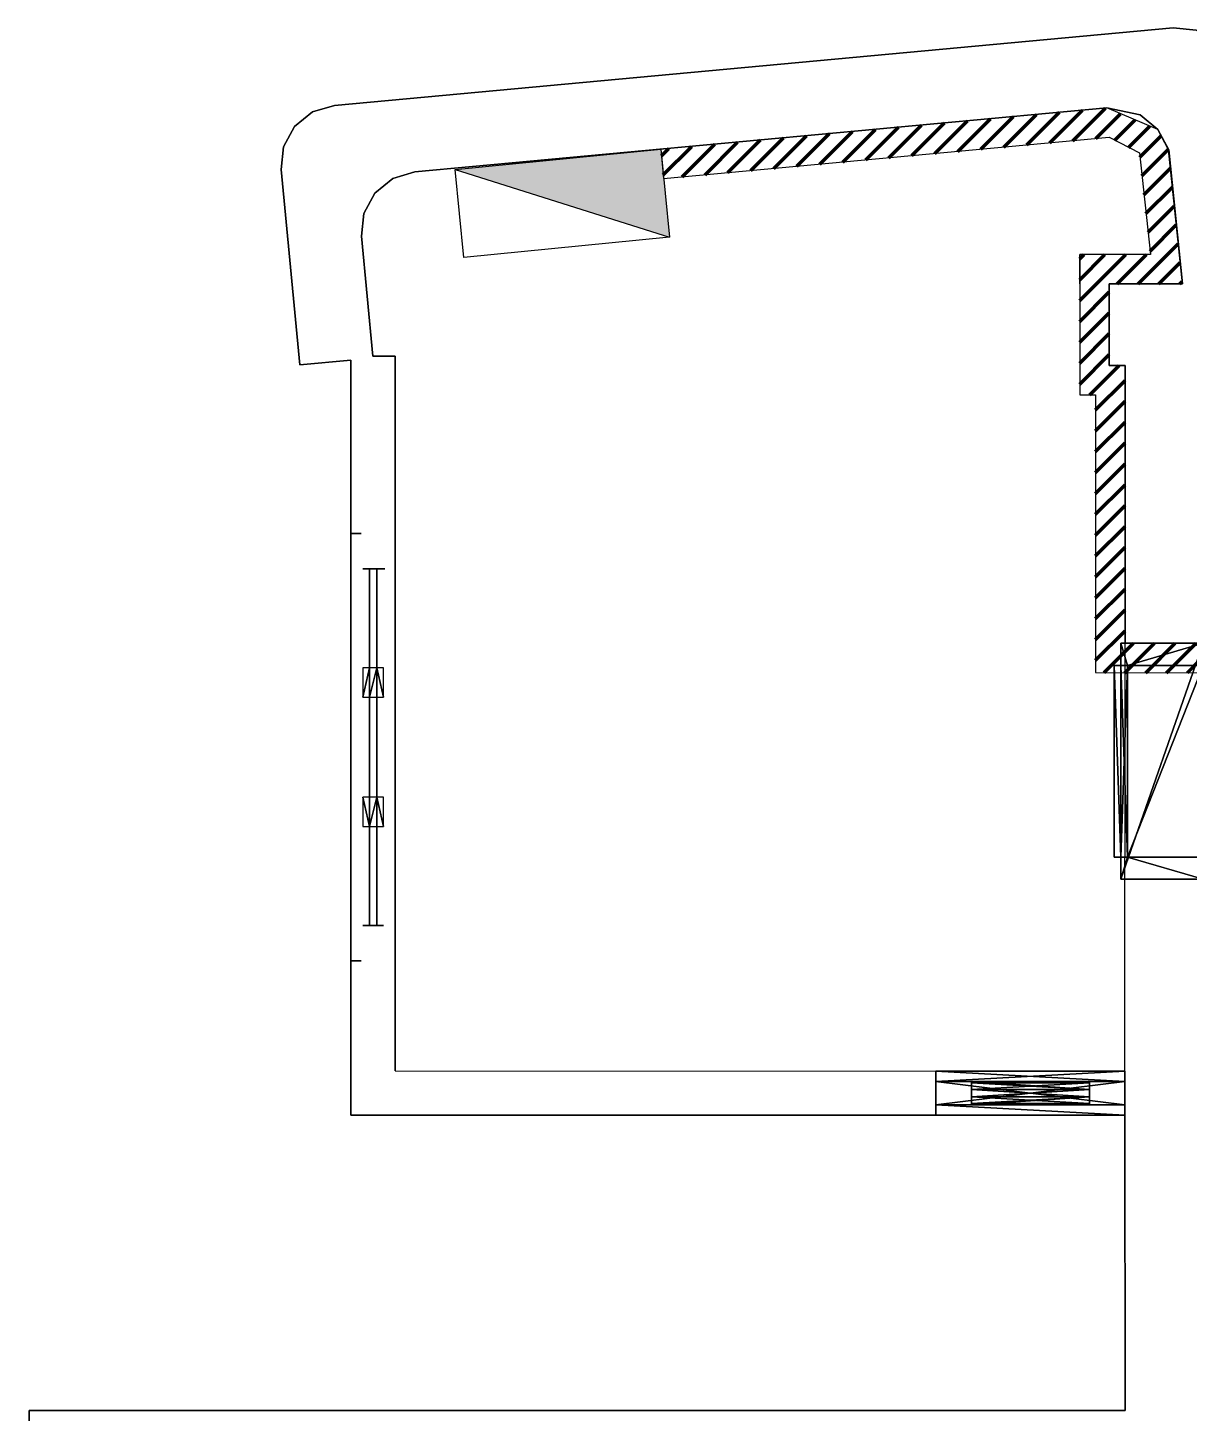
# Model space of a CAD drawing. Header units: metres. Extents: x -0.1 to 64.1, y -0.2 to 39.7.
# Drawn here: x 52.904 to 56.843, y 8.719 to 13.414 of the extents above; entities that cross this region are included whole.
import ezdxf

# ---------------------------------------------------------------- set-up
doc = ezdxf.new("R2010")
doc.units = ezdxf.units.M
doc.header["$LTSCALE"] = 0.2
doc.linetypes.add('ACAD_ISO02W100', pattern=[15, 12, -3])
doc.layers.add('Canaletas', color=4, linetype='Continuous')
doc.layers.add('Tomacorrientes', color=7, linetype='Continuous')
doc.layers.add('DLX_CONT', color=7, linetype='Continuous', true_color=0x969696)
doc.layers.add('L-Techo', color=7, linetype='Continuous', lineweight=30)
doc.layers.get('0').off()

# ---------------------------------------------------------------- blocks, each defined once
blk = doc.blocks.new('933_0_0')
mesh = blk.add_polyface()
corners = [(-0.6042, -0.0125, 0.2), (-0.6042, 0.0125, 0.3), (-0.6042, -0.0125, 0.3), (-0.6042, 0.035, 0.3), (-0.6042, 0.0125, 0.2), (-0.6042, 0.035, 0.2), (-0.6042, 0.0125, 0.3), (-0.6042, 0.0125, 0.2), (-0.6042, 0.035, 0.3), (-0.6042, -0.035, 0.2), (-0.6042, -0.0125, 0.3), (-0.6042, -0.035, 0.3), (-0.6042, -0.0125, 0.2), (-0.6042, -0.0125, 0.3), (-0.6042, -0.035, 0.2), (-0.6042, 0.0125, 0.3), (-0.6042, -0.0125, 0.2), (-0.6042, 0.0125, 0.2), (-0.2692, 0.0125, -0.63), (-0.1692, -0.0125, -0.63), (-0.1692, 0.0125, -0.63), (-0.2692, 0.0125, -0.63), (-0.1692, 0.035, -0.63), (-0.2692, 0.035, -0.63), (-0.2692, 0.0125, -0.63), (-0.1692, 0.0125, -0.63), (-0.1692, 0.035, -0.63), (-0.2692, -0.0125, -0.63), (-0.1692, -0.0125, -0.63), (-0.2692, 0.0125, -0.63), (-0.2692, -0.035, -0.63), (-0.1692, -0.0125, -0.63), (-0.2692, -0.0125, -0.63), (-0.1692, -0.0125, -0.63), (-0.2692, -0.035, -0.63), (-0.1692, -0.035, -0.63)]
mesh.append_faces([[corners[k] for k in face] for face in [(0, 1, 2), (3, 4, 5), (6, 7, 8), (9, 10, 11), (12, 13, 14), (15, 16, 17), (18, 19, 20), (21, 22, 23), (24, 25, 26), (27, 28, 29), (30, 31, 32), (33, 34, 35)]])
blk = doc.blocks.new('933_0_1')
mesh = blk.add_polyface()
corners = [(0.6042, 0.0125, 0.2), (0.6042, -0.0125, 0.3), (0.6042, 0.0125, 0.3), (0.6042, -0.035, 0.3), (0.6042, -0.0125, 0.2), (0.6042, -0.035, 0.2), (0.6042, -0.0125, 0.3), (0.6042, -0.0125, 0.2), (0.6042, -0.035, 0.3), (0.6042, 0.035, 0.2), (0.6042, 0.0125, 0.3), (0.6042, 0.035, 0.3), (0.6042, 0.0125, 0.2), (0.6042, 0.0125, 0.3), (0.6042, 0.035, 0.2), (0.6042, -0.0125, 0.3), (0.6042, 0.0125, 0.2), (0.6042, -0.0125, 0.2)]
mesh.append_faces([[corners[k] for k in face] for face in [(0, 1, 2), (3, 4, 5), (6, 7, 8), (9, 10, 11), (12, 13, 14), (15, 16, 17)]])
blk = doc.blocks.new('933_0_2')
mesh = blk.add_polyface()
corners = [(0.2692, -0.0125, -0.63), (0.1692, 0.0125, -0.63), (0.1692, -0.0125, -0.63), (0.1692, 0.035, -0.63), (0.2692, 0.0125, -0.63), (0.2692, 0.035, -0.63), (0.1692, 0.0125, -0.63), (0.2692, 0.0125, -0.63), (0.1692, 0.035, -0.63), (0.2692, -0.0125, -0.63), (0.1692, -0.035, -0.63), (0.2692, -0.035, -0.63), (0.2692, -0.0125, -0.63), (0.1692, -0.0125, -0.63), (0.1692, -0.035, -0.63), (0.1692, 0.0125, -0.63), (0.2692, -0.0125, -0.63), (0.2692, 0.0125, -0.63)]
mesh.append_faces([[corners[k] for k in face] for face in [(0, 1, 2), (3, 4, 5), (6, 7, 8), (9, 10, 11), (12, 13, 14), (15, 16, 17)]])
blk = doc.blocks.new('933_0_4')
mesh = blk.add_polyface()
corners = [(-0.6042, -0.0125, -0.63), (-0.2692, -0.0125, 0.2), (-0.6042, -0.0125, 0.2), (-0.2692, -0.0125, 0.2), (-0.6042, -0.0125, -0.63), (-0.2692, -0.0125, -0.63), (-0.2692, 0.0125, -0.63), (-0.6042, 0.0125, 0.2), (-0.2692, 0.0125, 0.2), (-0.6042, 0.0125, 0.2), (-0.2692, 0.0125, -0.63), (-0.6042, 0.0125, -0.63), (0.6042, -0.0125, 0.63), (-0.6042, -0.0125, 0.3), (0.6042, -0.0125, 0.3), (-0.6042, -0.0125, 0.3), (0.6042, -0.0125, 0.63), (-0.6042, -0.0125, 0.63), (-0.6042, 0.0125, 0.3), (0.6042, 0.0125, 0.63), (0.6042, 0.0125, 0.3), (0.6042, 0.0125, 0.63), (-0.6042, 0.0125, 0.3), (-0.6042, 0.0125, 0.63), (0.1692, -0.0125, 0.2), (-0.1692, -0.0125, -0.63), (0.1692, -0.0125, -0.63), (-0.1692, -0.0125, -0.63), (0.1692, -0.0125, 0.2), (-0.1692, -0.0125, 0.2), (-0.1692, 0.0125, 0.2), (0.1692, 0.0125, -0.63), (-0.1692, 0.0125, -0.63), (0.1692, 0.0125, -0.63), (-0.1692, 0.0125, 0.2), (0.1692, 0.0125, 0.2), (0.2692, -0.0125, 0.2), (0.6042, -0.0125, -0.63), (0.6042, -0.0125, 0.2), (0.6042, -0.0125, -0.63), (0.2692, -0.0125, 0.2), (0.2692, -0.0125, -0.63), (0.2692, 0.0125, -0.63), (0.6042, 0.0125, 0.2), (0.6042, 0.0125, -0.63), (0.6042, 0.0125, 0.2), (0.2692, 0.0125, -0.63), (0.2692, 0.0125, 0.2)]
mesh.append_faces([[corners[k] for k in face] for face in [(0, 1, 2), (3, 4, 5), (6, 7, 8), (9, 10, 11), (12, 13, 14), (15, 16, 17), (18, 19, 20), (21, 22, 23), (24, 25, 26), (27, 28, 29), (30, 31, 32), (33, 34, 35), (36, 37, 38), (39, 40, 41), (42, 43, 44), (45, 46, 47)]])
blk = doc.blocks.new('933_0_6')
mesh = blk.add_polyface()
corners = [(0.6042, -0.035, 0.2), (0.6042, -0.0125, -0.63), (0.6042, -0.04, -0.63), (0.6042, -0.035, 0.3), (0.6042, -0.0125, 0.63), (0.6042, -0.0125, 0.3), (0.6042, -0.035, 0.3), (0.6042, -0.04, 0.63), (0.6042, -0.0125, 0.63), (0.6042, -0.035, 0.3), (0.6042, -0.04, -0.63), (0.6042, -0.04, 0.63), (0.6042, -0.035, 0.2), (0.6042, -0.04, -0.63), (0.6042, -0.035, 0.3), (0.6042, -0.0125, -0.63), (0.6042, -0.035, 0.2), (0.6042, -0.0125, 0.2)]
mesh.append_faces([[corners[k] for k in face] for face in [(0, 1, 2), (3, 4, 5), (6, 7, 8), (9, 10, 11), (12, 13, 14), (15, 16, 17)]])
blk = doc.blocks.new('943_0_0')
mesh = blk.add_polyface()
corners = [(0.2003, -0.0125, 0.3), (0.2003, 0.0125, 0.2), (0.2003, -0.0125, 0.2), (0.2003, 0.035, 0.2), (0.2003, 0.0125, 0.3), (0.2003, 0.035, 0.3), (0.2003, 0.0125, 0.2), (0.2003, 0.0125, 0.3), (0.2003, 0.035, 0.2), (0.2003, -0.035, 0.3), (0.2003, -0.0125, 0.2), (0.2003, -0.035, 0.2), (0.2003, -0.0125, 0.3), (0.2003, -0.0125, 0.2), (0.2003, -0.035, 0.3), (0.2003, 0.0125, 0.2), (0.2003, -0.0125, 0.3), (0.2003, 0.0125, 0.3)]
mesh.append_faces([[corners[k] for k in face] for face in [(0, 1, 2), (3, 4, 5), (6, 7, 8), (9, 10, 11), (12, 13, 14), (15, 16, 17)]])
blk = doc.blocks.new('943_0_1')
mesh = blk.add_polyface()
corners = [(-0.2003, -0.0125, 0.2), (-0.2003, 0.0125, 0.3), (-0.2003, -0.0125, 0.3), (-0.2003, 0.035, 0.3), (-0.2003, 0.0125, 0.2), (-0.2003, 0.035, 0.2), (-0.2003, 0.0125, 0.3), (-0.2003, 0.0125, 0.2), (-0.2003, 0.035, 0.3), (-0.2003, -0.035, 0.2), (-0.2003, -0.0125, 0.3), (-0.2003, -0.035, 0.3), (-0.2003, -0.0125, 0.2), (-0.2003, -0.0125, 0.3), (-0.2003, -0.035, 0.2), (-0.2003, 0.0125, 0.3), (-0.2003, -0.0125, 0.2), (-0.2003, 0.0125, 0.2)]
mesh.append_faces([[corners[k] for k in face] for face in [(0, 1, 2), (3, 4, 5), (6, 7, 8), (9, 10, 11), (12, 13, 14), (15, 16, 17)]])
blk = doc.blocks.new('943_0_2')
mesh = blk.add_polyface()
corners = [(0.2003, 0.0125, 0.2), (0.2003, -0.0125, 0.3), (0.2003, -0.0125, 0.2), (0.2003, 0.0125, 0.3), (0.2003, 0.035, 0.2), (0.2003, 0.035, 0.3), (0.2003, 0.0125, 0.3), (0.2003, 0.0125, 0.2), (0.2003, 0.035, 0.2), (0.2003, -0.035, 0.2), (0.2003, -0.0125, 0.3), (0.2003, -0.035, 0.3), (0.2003, -0.0125, 0.2), (0.2003, -0.0125, 0.3), (0.2003, -0.035, 0.2), (0.2003, -0.0125, 0.3), (0.2003, 0.0125, 0.2), (0.2003, 0.0125, 0.3), (-0.2003, -0.0125, 0.2), (-0.2003, 0.0125, 0.3), (-0.2003, 0.0125, 0.2), (-0.2003, -0.0125, 0.3), (-0.2003, -0.035, 0.2), (-0.2003, -0.035, 0.3), (-0.2003, -0.0125, 0.3), (-0.2003, -0.0125, 0.2), (-0.2003, -0.035, 0.2), (-0.2003, 0.035, 0.2), (-0.2003, 0.0125, 0.3), (-0.2003, 0.035, 0.3), (-0.2003, 0.0125, 0.2), (-0.2003, 0.0125, 0.3), (-0.2003, 0.035, 0.2), (-0.2003, 0.0125, 0.3), (-0.2003, -0.0125, 0.2), (-0.2003, -0.0125, 0.3), (-0.2003, 0.0125, 0.2), (0.2003, -0.0125, 0.2), (0.2003, 0.0125, 0.2), (0.2003, -0.0125, 0.2), (-0.2003, 0.0125, 0.2), (-0.2003, -0.0125, 0.2), (0.2003, 0.0125, 0.2), (0.2003, -0.0125, -0.63), (0.2003, 0.0125, -0.63), (0.2003, -0.0125, -0.63), (0.2003, 0.0125, 0.2), (0.2003, -0.0125, 0.2), (-0.2003, -0.0125, 0.2), (-0.2003, 0.0125, -0.63), (-0.2003, -0.0125, -0.63), (-0.2003, 0.0125, -0.63), (-0.2003, -0.0125, 0.2), (-0.2003, 0.0125, 0.2), (0.2003, 0.0125, -0.63), (-0.2003, -0.0125, -0.63), (-0.2003, 0.0125, -0.63), (-0.2003, -0.0125, -0.63), (0.2003, 0.0125, -0.63), (0.2003, -0.0125, -0.63), (0.2003, 0.0125, 0.3), (-0.2003, -0.0125, 0.3), (-0.2003, 0.0125, 0.3), (-0.2003, -0.0125, 0.3), (0.2003, 0.0125, 0.3), (0.2003, -0.0125, 0.3), (0.2003, -0.0125, 0.3), (0.2003, 0.0125, 0.63), (0.2003, -0.0125, 0.63), (0.2003, 0.0125, 0.63), (0.2003, -0.0125, 0.3), (0.2003, 0.0125, 0.3), (0.2003, 0.0125, 0.63), (-0.2003, -0.0125, 0.63), (0.2003, -0.0125, 0.63), (-0.2003, -0.0125, 0.63), (0.2003, 0.0125, 0.63), (-0.2003, 0.0125, 0.63), (-0.2003, 0.0125, 0.3), (-0.2003, -0.0125, 0.63), (-0.2003, 0.0125, 0.63), (-0.2003, -0.0125, 0.63), (-0.2003, 0.0125, 0.3), (-0.2003, -0.0125, 0.3)]
mesh.append_faces([[corners[k] for k in face] for face in [(0, 1, 2), (3, 4, 5), (6, 7, 8), (9, 10, 11), (12, 13, 14), (15, 16, 17), (18, 19, 20), (21, 22, 23), (24, 25, 26), (27, 28, 29), (30, 31, 32), (33, 34, 35), (36, 37, 38), (39, 40, 41), (42, 43, 44), (45, 46, 47), (48, 49, 50), (51, 52, 53), (54, 55, 56), (57, 58, 59), (60, 61, 62), (63, 64, 65), (66, 67, 68), (69, 70, 71), (72, 73, 74), (75, 76, 77), (78, 79, 80), (81, 82, 83)]])
blk = doc.blocks.new('943_0_3')
mesh = blk.add_polyface()
corners = [(-0.2003, -0.0125, 0.2), (0.2003, -0.0125, -0.63), (0.2003, -0.0125, 0.2), (0.2003, -0.0125, -0.63), (-0.2003, -0.0125, 0.2), (-0.2003, -0.0125, -0.63), (-0.2003, 0.0125, -0.63), (0.2003, 0.0125, 0.2), (0.2003, 0.0125, -0.63), (0.2003, 0.0125, 0.2), (-0.2003, 0.0125, -0.63), (-0.2003, 0.0125, 0.2), (-0.2003, -0.0125, 0.63), (0.2003, -0.0125, 0.3), (0.2003, -0.0125, 0.63), (0.2003, -0.0125, 0.3), (-0.2003, -0.0125, 0.63), (-0.2003, -0.0125, 0.3), (-0.2003, 0.0125, 0.63), (0.2003, 0.0125, 0.3), (-0.2003, 0.0125, 0.3), (0.2003, 0.0125, 0.3), (-0.2003, 0.0125, 0.63), (0.2003, 0.0125, 0.63)]
mesh.append_faces([[corners[k] for k in face] for face in [(0, 1, 2), (3, 4, 5), (6, 7, 8), (9, 10, 11), (12, 13, 14), (15, 16, 17), (18, 19, 20), (21, 22, 23)]])
blk = doc.blocks.new('943_0_4')
mesh = blk.add_polyface()
corners = [(-0.3203, 0.04, 0.75), (0.3203, -0.04, 0.75), (0.3203, 0.04, 0.75), (0.3203, -0.04, 0.75), (-0.3203, 0.04, 0.75), (-0.3203, -0.04, 0.75), (0.3203, 0.04, 0.75), (0.3203, -0.04, -0.75), (0.3203, 0.04, -0.75), (0.3203, -0.04, -0.75), (0.3203, 0.04, 0.75), (0.3203, -0.04, 0.75), (0.3203, 0.04, -0.75), (-0.3203, -0.04, -0.75), (-0.3203, 0.04, -0.75), (-0.3203, -0.04, -0.75), (0.3203, 0.04, -0.75), (0.3203, -0.04, -0.75), (-0.3203, 0.04, -0.75), (-0.3203, -0.04, 0.75), (-0.3203, 0.04, 0.75), (-0.3203, -0.04, 0.75), (-0.3203, 0.04, -0.75), (-0.3203, -0.04, -0.75), (-0.3203, -0.04, -0.75), (-0.2003, -0.04, 0.63), (-0.3203, -0.04, 0.75), (0.3203, -0.04, -0.75), (-0.2003, -0.04, -0.63), (-0.3203, -0.04, -0.75), (0.3203, -0.04, -0.75), (0.2003, -0.04, -0.63), (-0.2003, -0.04, -0.63), (0.3203, -0.04, 0.75), (0.2003, -0.04, -0.63), (0.3203, -0.04, -0.75), (0.3203, -0.04, 0.75), (0.2003, -0.04, 0.63), (0.2003, -0.04, -0.63), (-0.3203, -0.04, 0.75), (0.2003, -0.04, 0.63), (0.3203, -0.04, 0.75), (-0.3203, -0.04, 0.75), (-0.2003, -0.04, 0.63), (0.2003, -0.04, 0.63), (-0.2003, -0.04, 0.63), (-0.3203, -0.04, -0.75), (-0.2003, -0.04, -0.63), (-0.3203, 0.04, 0.75), (-0.2003, 0.04, -0.63), (-0.3203, 0.04, -0.75), (0.3203, 0.04, 0.75), (-0.2003, 0.04, 0.63), (-0.3203, 0.04, 0.75), (0.3203, 0.04, 0.75), (0.2003, 0.04, 0.63), (-0.2003, 0.04, 0.63), (0.3203, 0.04, -0.75), (0.2003, 0.04, 0.63), (0.3203, 0.04, 0.75), (0.3203, 0.04, -0.75), (0.2003, 0.04, -0.63), (0.2003, 0.04, 0.63), (-0.3203, 0.04, -0.75), (0.2003, 0.04, -0.63), (0.3203, 0.04, -0.75), (-0.3203, 0.04, -0.75), (-0.2003, 0.04, -0.63), (0.2003, 0.04, -0.63), (-0.2003, 0.04, -0.63), (-0.3203, 0.04, 0.75), (-0.2003, 0.04, 0.63), (0.2003, 0.0125, 0.63), (-0.2003, -0.0125, 0.63), (-0.2003, 0.0125, 0.63), (-0.2003, -0.0125, 0.63), (0.2003, 0.0125, 0.63), (0.2003, -0.0125, 0.63), (0.2003, -0.035, 0.2), (0.2003, -0.0125, -0.63), (0.2003, -0.04, -0.63), (0.2003, -0.035, 0.3), (0.2003, -0.0125, 0.63), (0.2003, -0.0125, 0.3), (0.2003, -0.035, 0.3), (0.2003, -0.04, 0.63), (0.2003, -0.0125, 0.63), (0.2003, -0.035, 0.3), (0.2003, -0.04, -0.63), (0.2003, -0.04, 0.63), (0.2003, -0.035, 0.2), (0.2003, -0.04, -0.63), (0.2003, -0.035, 0.3), (0.2003, -0.0125, -0.63), (0.2003, -0.035, 0.2), (0.2003, -0.0125, 0.2), (-0.2003, 0.04, -0.63), (-0.2003, 0.035, 0.2), (-0.2003, 0.0125, -0.63), (-0.2003, 0.0125, -0.63), (-0.2003, 0.035, 0.2), (-0.2003, 0.0125, 0.2), (-0.2003, 0.04, 0.63), (-0.2003, 0.035, 0.2), (-0.2003, 0.04, -0.63), (-0.2003, 0.04, 0.63), (-0.2003, 0.035, 0.3), (-0.2003, 0.035, 0.2), (-0.2003, 0.0125, 0.63), (-0.2003, 0.035, 0.3), (-0.2003, 0.04, 0.63), (-0.2003, 0.035, 0.3), (-0.2003, 0.0125, 0.63), (-0.2003, 0.0125, 0.3), (0.2003, 0.04, -0.63), (-0.2003, 0.0125, -0.63), (0.2003, 0.0125, -0.63), (-0.2003, 0.0125, -0.63), (0.2003, 0.04, -0.63), (-0.2003, 0.04, -0.63), (0.2003, -0.04, -0.63), (-0.2003, -0.0125, -0.63), (-0.2003, -0.04, -0.63), (-0.2003, -0.0125, -0.63), (0.2003, -0.04, -0.63), (0.2003, -0.0125, -0.63), (-0.2003, 0.0125, -0.63), (0.2003, -0.0125, -0.63), (0.2003, 0.0125, -0.63), (0.2003, -0.0125, -0.63), (-0.2003, 0.0125, -0.63), (-0.2003, -0.0125, -0.63), (0.2003, -0.0125, 0.2), (0.2003, 0.0125, -0.63), (0.2003, -0.0125, -0.63), (0.2003, 0.0125, -0.63), (0.2003, -0.0125, 0.2), (0.2003, 0.0125, 0.2), (-0.2003, 0.0125, 0.2), (-0.2003, -0.0125, -0.63), (-0.2003, 0.0125, -0.63), (-0.2003, -0.0125, -0.63), (-0.2003, 0.0125, 0.2), (-0.2003, -0.0125, 0.2), (0.2003, 0.0125, 0.3), (0.2003, -0.0125, 0.63), (0.2003, 0.0125, 0.63), (0.2003, -0.0125, 0.63), (0.2003, 0.0125, 0.3), (0.2003, -0.0125, 0.3), (0.2003, -0.04, 0.63), (-0.2003, -0.0125, 0.63), (0.2003, -0.0125, 0.63), (-0.2003, -0.0125, 0.63), (0.2003, -0.04, 0.63), (-0.2003, -0.04, 0.63), (0.2003, 0.04, 0.63), (-0.2003, 0.0125, 0.63), (-0.2003, 0.04, 0.63), (-0.2003, 0.0125, 0.63), (0.2003, 0.04, 0.63), (0.2003, 0.0125, 0.63), (-0.2003, -0.0125, 0.3), (-0.2003, 0.0125, 0.63), (-0.2003, -0.0125, 0.63), (-0.2003, 0.0125, 0.63), (-0.2003, -0.0125, 0.3), (-0.2003, 0.0125, 0.3), (0.2003, 0.0125, -0.63), (0.2003, 0.035, 0.2), (0.2003, 0.04, -0.63), (0.2003, 0.0125, 0.63), (0.2003, 0.035, 0.3), (0.2003, 0.0125, 0.3), (0.2003, 0.04, 0.63), (0.2003, 0.035, 0.3), (0.2003, 0.0125, 0.63), (0.2003, 0.04, -0.63), (0.2003, 0.035, 0.3), (0.2003, 0.04, 0.63), (0.2003, 0.04, -0.63), (0.2003, 0.035, 0.2), (0.2003, 0.035, 0.3), (0.2003, 0.035, 0.2), (0.2003, 0.0125, -0.63), (0.2003, 0.0125, 0.2)]
mesh.append_faces([[corners[k] for k in face] for face in [(0, 1, 2), (3, 4, 5), (6, 7, 8), (9, 10, 11), (12, 13, 14), (15, 16, 17), (18, 19, 20), (21, 22, 23), (24, 25, 26), (27, 28, 29), (30, 31, 32), (33, 34, 35), (36, 37, 38), (39, 40, 41), (42, 43, 44), (45, 46, 47), (48, 49, 50), (51, 52, 53), (54, 55, 56), (57, 58, 59), (60, 61, 62), (63, 64, 65), (66, 67, 68), (69, 70, 71), (72, 73, 74), (75, 76, 77), (78, 79, 80), (81, 82, 83), (84, 85, 86), (87, 88, 89), (90, 91, 92), (93, 94, 95), (96, 97, 98), (99, 100, 101), (102, 103, 104), (105, 106, 107), (108, 109, 110), (111, 112, 113), (114, 115, 116), (117, 118, 119), (120, 121, 122), (123, 124, 125), (126, 127, 128), (129, 130, 131), (132, 133, 134), (135, 136, 137), (138, 139, 140), (141, 142, 143), (144, 145, 146), (147, 148, 149), (150, 151, 152), (153, 154, 155), (156, 157, 158), (159, 160, 161), (162, 163, 164), (165, 166, 167), (168, 169, 170), (171, 172, 173), (174, 175, 176), (177, 178, 179), (180, 181, 182), (183, 184, 185)]])
blk = doc.blocks.new('943_0_5')
mesh = blk.add_polyface()
corners = [(-0.2003, -0.0125, -0.63), (-0.2003, -0.035, 0.2), (-0.2003, -0.04, -0.63), (-0.2003, -0.0125, 0.63), (-0.2003, -0.035, 0.3), (-0.2003, -0.0125, 0.3), (-0.2003, -0.04, 0.63), (-0.2003, -0.035, 0.3), (-0.2003, -0.0125, 0.63), (-0.2003, -0.04, -0.63), (-0.2003, -0.035, 0.3), (-0.2003, -0.04, 0.63), (-0.2003, -0.04, -0.63), (-0.2003, -0.035, 0.2), (-0.2003, -0.035, 0.3), (-0.2003, -0.035, 0.2), (-0.2003, -0.0125, -0.63), (-0.2003, -0.0125, 0.2)]
mesh.append_faces([[corners[k] for k in face] for face in [(0, 1, 2), (3, 4, 5), (6, 7, 8), (9, 10, 11), (12, 13, 14), (15, 16, 17)]])
blk = doc.blocks.new('943_0_6')
mesh = blk.add_polyface()
corners = [(-0.2003, -0.035, 0.2), (0.2003, -0.0125, 0.2), (0.2003, -0.035, 0.2), (0.2003, -0.0125, 0.2), (-0.2003, -0.035, 0.2), (-0.2003, -0.0125, 0.2), (-0.2003, -0.0125, 0.2), (0.2003, 0.0125, 0.2), (0.2003, -0.0125, 0.2), (0.2003, 0.0125, 0.2), (-0.2003, -0.0125, 0.2), (-0.2003, 0.0125, 0.2), (-0.2003, -0.035, 0.3), (0.2003, -0.035, 0.2), (0.2003, -0.035, 0.3), (0.2003, -0.035, 0.2), (-0.2003, -0.035, 0.3), (-0.2003, -0.035, 0.2), (0.2003, -0.035, 0.3), (-0.2003, -0.0125, 0.3), (-0.2003, -0.035, 0.3), (-0.2003, -0.0125, 0.3), (0.2003, -0.035, 0.3), (0.2003, -0.0125, 0.3), (-0.2003, 0.0125, 0.3), (0.2003, -0.0125, 0.3), (0.2003, 0.0125, 0.3), (0.2003, -0.0125, 0.3), (-0.2003, 0.0125, 0.3), (-0.2003, -0.0125, 0.3), (0.2003, 0.0125, 0.3), (-0.2003, 0.035, 0.3), (-0.2003, 0.0125, 0.3), (-0.2003, 0.035, 0.3), (0.2003, 0.0125, 0.3), (0.2003, 0.035, 0.3), (0.2003, 0.035, 0.3), (-0.2003, 0.035, 0.2), (-0.2003, 0.035, 0.3), (-0.2003, 0.035, 0.2), (0.2003, 0.035, 0.3), (0.2003, 0.035, 0.2), (0.2003, 0.035, 0.2), (-0.2003, 0.0125, 0.2), (-0.2003, 0.035, 0.2), (-0.2003, 0.0125, 0.2), (0.2003, 0.035, 0.2), (0.2003, 0.0125, 0.2)]
mesh.append_faces([[corners[k] for k in face] for face in [(0, 1, 2), (3, 4, 5), (6, 7, 8), (9, 10, 11), (12, 13, 14), (15, 16, 17), (18, 19, 20), (21, 22, 23), (24, 25, 26), (27, 28, 29), (30, 31, 32), (33, 34, 35), (36, 37, 38), (39, 40, 41), (42, 43, 44), (45, 46, 47)]])
blk = doc.blocks.new('1002_0_0')
mesh = blk.add_polyface()
corners = [(-0.325, -0.14, 0.925), (0.325, -0.1175, 0.925), (0.325, -0.14, 0.925), (0.325, -0.1175, 0.925), (-0.325, -0.14, 0.925), (-0.325, -0.1175, 0.925), (0.325, -0.14, 0.925), (0.325, -0.1175, -1), (0.325, -0.14, -1), (0.325, -0.1175, -1), (0.325, -0.14, 0.925), (0.325, -0.1175, 0.925), (-0.325, -0.14, -1), (-0.325, -0.1175, 0.925), (-0.325, -0.14, 0.925), (-0.325, -0.1175, 0.925), (-0.325, -0.14, -1), (-0.325, -0.1175, -1)]
mesh.append_faces([[corners[k] for k in face] for face in [(0, 1, 2), (3, 4, 5), (6, 7, 8), (9, 10, 11), (12, 13, 14), (15, 16, 17)]])
blk = doc.blocks.new('1002_0_1')
mesh = blk.add_polyface()
corners = [(-0.325, -0.1175, -1), (-0.325, -0.14, 0.925), (-0.325, -0.1175, 0.925), (-0.325, -0.14, 0.925), (-0.325, -0.1175, -1), (-0.325, -0.14, -1), (0.325, -0.14, 0.925), (-0.325, -0.1175, 0.925), (-0.325, -0.14, 0.925), (-0.325, -0.1175, 0.925), (0.325, -0.14, 0.925), (0.325, -0.1175, 0.925), (0.325, -0.1175, 0.925), (0.325, -0.14, -1), (0.325, -0.1175, -1), (0.325, -0.14, -1), (0.325, -0.1175, 0.925), (0.325, -0.14, 0.925)]
mesh.append_faces([[corners[k] for k in face] for face in [(0, 1, 2), (3, 4, 5), (6, 7, 8), (9, 10, 11), (12, 13, 14), (15, 16, 17)]])
blk = doc.blocks.new('1002_0_2')
mesh = blk.add_polyface()
corners = [(-0.4, 0.14, 1), (0.4, -0.14, 1), (0.4, 0.14, 1), (0.4, -0.14, 1), (-0.4, 0.14, 1), (-0.4, -0.14, 1), (0.4, 0.14, 1), (0.4, -0.14, -1), (0.4, 0.14, -1), (0.4, -0.14, -1), (0.4, 0.14, 1), (0.4, -0.14, 1), (-0.4, 0.14, -1), (-0.4, -0.14, 1), (-0.4, 0.14, 1), (-0.4, -0.14, 1), (-0.4, 0.14, -1), (-0.4, -0.14, -1), (0.4, -0.14, -1), (0.325, -0.1175, -1), (0.4, 0.14, -1), (0.4, 0.14, -1), (0.325, -0.1175, -1), (0.325, 0.14, -1), (0.325, -0.1175, -1), (0.4, -0.14, -1), (0.325, -0.14, -1), (-0.325, -0.1175, -1), (-0.4, -0.14, -1), (-0.4, 0.14, -1), (-0.325, -0.1175, -1), (-0.4, 0.14, -1), (-0.325, 0.14, -1), (-0.4, -0.14, -1), (-0.325, -0.1175, -1), (-0.325, -0.14, -1), (-0.4, 0.14, 1), (-0.325, 0.14, 0.925), (-0.4, 0.14, -1), (-0.4, 0.14, -1), (-0.325, 0.14, 0.925), (-0.325, 0.14, -1), (0.4, 0.14, 1), (-0.325, 0.14, 0.925), (-0.4, 0.14, 1), (0.4, 0.14, 1), (0.325, 0.14, 0.925), (-0.325, 0.14, 0.925), (0.4, 0.14, -1), (0.325, 0.14, 0.925), (0.4, 0.14, 1), (0.325, 0.14, 0.925), (0.4, 0.14, -1), (0.325, 0.14, -1), (-0.325, -0.14, 0.925), (-0.4, -0.14, 1), (-0.4, -0.14, -1), (-0.325, -0.14, 0.925), (-0.4, -0.14, -1), (-0.325, -0.14, -1), (-0.325, -0.14, 0.925), (0.4, -0.14, 1), (-0.4, -0.14, 1), (0.325, -0.14, 0.925), (0.4, -0.14, 1), (-0.325, -0.14, 0.925), (0.325, -0.14, 0.925), (0.4, -0.14, -1), (0.4, -0.14, 1), (0.4, -0.14, -1), (0.325, -0.14, 0.925), (0.325, -0.14, -1), (-0.325, 0.14, 0.925), (0.325, -0.1175, 0.925), (-0.325, -0.1175, 0.925), (0.325, -0.1175, 0.925), (-0.325, 0.14, 0.925), (0.325, 0.14, 0.925), (0.325, 0.14, -1), (0.325, -0.1175, 0.925), (0.325, 0.14, 0.925), (0.325, -0.1175, 0.925), (0.325, 0.14, -1), (0.325, -0.1175, -1), (-0.325, 0.14, 0.925), (-0.325, -0.1175, -1), (-0.325, 0.14, -1), (-0.325, -0.1175, -1), (-0.325, 0.14, 0.925), (-0.325, -0.1175, 0.925)]
mesh.append_faces([[corners[k] for k in face] for face in [(0, 1, 2), (3, 4, 5), (6, 7, 8), (9, 10, 11), (12, 13, 14), (15, 16, 17), (18, 19, 20), (21, 22, 23), (24, 25, 26), (27, 28, 29), (30, 31, 32), (33, 34, 35), (36, 37, 38), (39, 40, 41), (42, 43, 44), (45, 46, 47), (48, 49, 50), (51, 52, 53), (54, 55, 56), (57, 58, 59), (60, 61, 62), (63, 64, 65), (66, 67, 68), (69, 70, 71), (72, 73, 74), (75, 76, 77), (78, 79, 80), (81, 82, 83), (84, 85, 86), (87, 88, 89)]])
blk = doc.blocks.new('1002_0_3')
mesh = blk.add_polyface()
corners = [(-0.325, -0.14, -1), (0.325, -0.14, -1), (-0.325, -0.1625, -1), (-0.325, -0.1625, -1), (0.325, -0.14, -1), (0.325, -0.1625, -1), (-0.325, -0.14, -1), (0.325, -0.1175, -1), (0.325, -0.14, -1), (0.325, -0.1175, -1), (-0.325, -0.14, -1), (-0.325, -0.1175, -1)]
mesh.append_faces([[corners[k] for k in face] for face in [(0, 1, 2), (3, 4, 5), (6, 7, 8), (9, 10, 11)]])
blk = doc.blocks.new('1002_0_4')
mesh = blk.add_polyface()
corners = [(-0.325, -0.1625, 0.925), (-0.325, -0.14, -1), (-0.325, -0.1625, -1), (-0.325, -0.14, -1), (-0.325, -0.1625, 0.925), (-0.325, -0.14, 0.925), (0.325, -0.1625, -1), (0.325, -0.14, 0.925), (0.325, -0.1625, 0.925), (0.325, -0.14, 0.925), (0.325, -0.1625, -1), (0.325, -0.14, -1), (-0.325, -0.1625, 0.925), (0.325, -0.14, 0.925), (-0.325, -0.14, 0.925), (0.325, -0.14, 0.925), (-0.325, -0.1625, 0.925), (0.325, -0.1625, 0.925)]
mesh.append_faces([[corners[k] for k in face] for face in [(0, 1, 2), (3, 4, 5), (6, 7, 8), (9, 10, 11), (12, 13, 14), (15, 16, 17)]])
blk = doc.blocks.new('1002_0_5')
mesh = blk.add_polyface()
corners = [(-0.325, -0.1175, 0.925), (0.325, -0.1175, -1), (-0.325, -0.1175, -1), (0.325, -0.1175, -1), (-0.325, -0.1175, 0.925), (0.325, -0.1175, 0.925)]
mesh.append_faces([[corners[k] for k in face] for face in [(0, 1, 2), (3, 4, 5)]])
blk = doc.blocks.new('1002_0_6')
mesh = blk.add_polyface()
corners = [(-0.325, -0.1625, 0.925), (0.325, -0.1625, -1), (0.325, -0.1625, 0.925), (0.325, -0.1625, -1), (-0.325, -0.1625, 0.925), (-0.325, -0.1625, -1)]
mesh.append_faces([[corners[k] for k in face] for face in [(0, 1, 2), (3, 4, 5)]])
blk = doc.blocks.new('Tablero')
at = {"layer": 'Tomacorrientes', "linetype": 'ACAD_ISO02W100', "lineweight": 100}
h = blk.add_hatch(dxfattribs=at)
h.set_pattern_fill('ANGLE', color=256)
h.set_pattern_definition([(0, (0, 0), (0, 6.985), [5.08, -1.905]), (90, (0, 0), (-6.985, 4e-16), [5.08, -1.905])])
h.paths.add_polyline_path([(6.0927, 4.8474), (5.7927, 4.8474), (5.7927, 4.1474)])
at = {"layer": 'Tomacorrientes'}
h = blk.add_hatch(color=256, dxfattribs=at)
h.dxf.hatch_style = 1
h.paths.add_polyline_path([(6.0927, 4.8474), (5.7927, 4.8474), (5.7927, 4.1474)])
blk.add_line((5.7927, 4.1474), (6.0927, 4.8474), dxfattribs=at)
blk.add_lwpolyline([(6.0927, 4.1474), (5.7927, 4.1474), (5.7927, 4.8474), (6.0927, 4.8474)], close=True, dxfattribs=at)

msp = doc.modelspace()

# ---------------------------------------------------------------- hatches: boundary and pattern name
at = {"layer": 'Canaletas', "linetype": 'ACAD_ISO02W100', "lineweight": 100}
h = msp.add_hatch(dxfattribs=at)
h.set_pattern_fill('_USER', color=256, scale=0.05, angle=45, pattern_type=0)
h.set_pattern_definition([(45, (0, 0), (-0.03535534, 0.03535534), [])])
h.paths.add_polyline_path([(59.0423, 12.4626), (59.0336, 12.5623), (56.9753, 12.3718), (56.9753, 12.2699), (56.8753, 12.2699), (56.8753, 11.3283), (56.9752, 11.3283), (56.9752, 12.1699), (57.0753, 12.1699), (57.0753, 12.2808)])
h.paths.add_polyline_path([(56.772, 13.0003), (56.7365, 13.0693), (56.5629, 13.1423), (55.0513, 13.0024), (55.0605, 12.9028), (56.5716, 13.0427), (56.6735, 12.9899), (56.711, 12.6454), (56.4715, 12.6457), (56.4715, 12.1699), (56.5253, 12.1699), (56.5253, 11.2285), (56.8753, 11.2283), (56.8753, 11.2283), (56.8753, 11.3283), (56.6253, 11.3283), (56.6253, 12.2699), (56.5715, 12.2699), (56.5715, 12.5457), (56.8198, 12.5457)])
h.paths.add_polyline_path([(58.7875, 10.6298), (56.9752, 10.6322), (56.9752, 10.6285), (56.8754, 10.6285), (56.8757, 10.5285), (58.7883, 10.5298, -0.414214), (59.2263, 10.0925), (59.2263, 8.8087), (59.33, 8.809), (59.3263, 10.0922, 0.413231)])
h.paths.add_polyline_path([(59.2263, 8.8087), (56.8753, 8.8087), (56.8753, 8.5773), (54.3195, 8.5773), (54.3195, 8.4773), (56.9753, 8.4773), (56.9753, 8.7087), (59.23, 8.7087)])

# ---------------------------------------------------------------- linework, layer by layer
at = {"layer": 'Canaletas'}
for p, q in [((56.4715, 12.5457), (56.4715, 12.6457)), ((56.4715, 12.5457), (56.4715, 12.5457)), ((56.6253, 12.2699), (56.6253, 12.1699))]:
    msp.add_line(p, q, dxfattribs=at)
msp.add_lwpolyline([(55.0605, 12.9028), (56.5716, 13.0427), (56.6735, 12.9899), (56.711, 12.6454), (56.4715, 12.6457), (56.4715, 12.1699), (56.5253, 12.1699), (56.5253, 11.2285), (56.8753, 11.2283), (56.8753, 11.3283), (56.6253, 11.3283), (56.6253, 12.2699), (56.5715, 12.2699), (56.5715, 12.5457), (56.8198, 12.5457), (56.772, 13.0003), (56.7365, 13.0693), (56.5629, 13.1423), (55.0513, 13.0024)], close=True, dxfattribs=at)
for points in [[(55.0507, 13.0024), (55.0605, 12.9028)], [(56.8198, 12.5457), (56.7198, 12.5457)]]:
    msp.add_lwpolyline(points, dxfattribs=at)
at = {"layer": 'DLX_CONT'}
for points in [[(56.7883, 13.4142, 0), (53.9447, 13.1511, 0)], [(56.7883, 13.4142, 0), (53.9447, 13.1511, 0)], [(56.8658, 13.4061, 0), (56.7883, 13.4142, 0)], [(56.8658, 13.4061, 0), (56.7883, 13.4142, 0)], [(53.9447, 13.1511, 0), (53.8698, 13.1289, 0)], [(53.9447, 13.1511, 0), (53.8698, 13.1289, 0)], [(53.8698, 13.1289, 0), (53.8091, 13.0796, 0)], [(53.8698, 13.1289, 0), (53.8091, 13.0796, 0)], [(56.5629, 13.1423, 0), (54.2171, 12.9253, 0)], [(56.5629, 13.1423, 0), (54.2171, 12.9253, 0)], [(56.6765, 13.119, 0), (56.5629, 13.1423, 0)], [(56.6765, 13.119, 0), (56.5629, 13.1423, 0)], [(56.7365, 13.0693, 0), (56.6765, 13.119, 0)], [(56.7365, 13.0693, 0), (56.6765, 13.119, 0)], [(53.8091, 13.0796, 0), (53.772, 13.0109, 0)], [(53.8091, 13.0796, 0), (53.772, 13.0109, 0)], [(56.773, 13.0004, 0), (56.7365, 13.0693, 0)], [(56.773, 13.0004, 0), (56.7365, 13.0693, 0)], [(53.772, 13.0109, 0), (53.764, 12.9332, 0)], [(53.772, 13.0109, 0), (53.764, 12.9332, 0)], [(56.8198, 12.5457, 0), (56.773, 13.0004, 0)], [(56.8198, 12.5457, 0), (56.773, 13.0004, 0)], [(53.764, 12.9332, 0), (53.8265, 12.2713, 0)], [(53.764, 12.9332, 0), (53.8265, 12.2713, 0)], [(54.2171, 12.9253, 0), (54.1422, 12.903, 0)], [(54.2171, 12.9253, 0), (54.1422, 12.903, 0)], [(54.1422, 12.903, 0), (54.0816, 12.8537, 0)], [(54.1422, 12.903, 0), (54.0816, 12.8537, 0)], [(54.0816, 12.8537, 0), (54.0444, 12.785, 0)], [(54.0816, 12.8537, 0), (54.0444, 12.785, 0)], [(54.0444, 12.785, 0), (54.0365, 12.7073, 0)], [(54.0444, 12.785, 0), (54.0365, 12.7073, 0)], [(54.0365, 12.7073, 0), (54.0748, 12.3012, 0)], [(54.0365, 12.7073, 0), (54.0748, 12.3012, 0)], [(56.5715, 12.2699, 0), (56.5715, 12.5457, 0)], [(56.5715, 12.5457, 0), (56.8198, 12.5457, 0)], [(56.5715, 12.2699, 0), (56.5715, 12.5457, 0)], [(56.5715, 12.5457, 0), (56.8198, 12.5457, 0)], [(53.8265, 12.2713, 0), (54.0003, 12.2874, 0)], [(53.8265, 12.2713, 0), (54.0003, 12.2874, 0)], [(54.0003, 12.2874, 0), (54.0003, 9.7284, 0)], [(54.0003, 12.2874, 0), (54.0003, 9.7284, 0)], [(54.0748, 12.3012, 0), (54.1503, 12.3012, 0)], [(54.0748, 12.3012, 0), (54.1503, 12.3012, 0)], [(54.1503, 12.3012, 0), (54.1503, 9.8786, 0)], [(54.1503, 12.3012, 0), (54.1503, 9.8786, 0)], [(56.6253, 12.2699, 0), (56.5715, 12.2699, 0)], [(56.6253, 12.2699, 0), (56.5715, 12.2699, 0)], [(56.6253, 11.3283, 0), (56.6253, 12.2699, 0)], [(56.6253, 11.3283, 0), (56.6253, 12.2699, 0)], [(56.6244, 9.8784, 0), (56.6253, 11.3283, 0)], [(56.6244, 9.8784, 0), (56.6253, 11.3283, 0)], [(54.1503, 9.8786, 0), (56.6244, 9.8784, 0)], [(54.1503, 9.8786, 0), (56.6244, 9.8784, 0)], [(54.0003, 9.7284, 0), (56.6245, 9.7284, 0)], [(54.0003, 9.7284, 0), (56.6245, 9.7284, 0)], [(56.6245, 9.7284, 0), (56.6253, 8.7283, 0)], [(56.6245, 9.7284, 0), (56.6253, 8.7283, 0)], [(52.9098, 8.7283, 0), (52.9043, 0.7405, 0)], [(52.9098, 8.7283, 0), (52.9043, 0.7405, 0)], [(56.6253, 8.7283, 0), (52.9098, 8.7283, 0)], [(56.6253, 8.7283, 0), (52.9098, 8.7283, 0)]]:
    msp.add_polyline3d(points, dxfattribs=at)

# ---------------------------------------------------------------- block references
for name, p, rotation in [('933_0_1', (54.0753, 10.9761, 1.55), 89.99999999999999), ('933_0_4', (54.0753, 10.9761, 1.55), 89.99999999999999), ('933_0_6', (54.0753, 10.9761, 1.55), 89.99999999999999), ('1002_0_2', (56.7503, 10.9283, 1), 270), ('933_0_2', (54.0753, 10.9761, 1.55), 89.99999999999999), ('1002_0_3', (56.7503, 10.9283, 1), 270), ('1002_0_4', (56.7503, 10.9283, 1), 270), ('1002_0_6', (56.7503, 10.9283, 1), 270), ('1002_0_0', (56.7503, 10.9283, 1), 270), ('1002_0_1', (56.7503, 10.9283, 1), 270), ('1002_0_5', (56.7503, 10.9283, 1), 270), ('933_0_0', (54.0753, 10.9761, 1.55), 89.99999999999999), ('943_0_4', (56.3042, 9.8034, 1.55), 179.9945204505009), ('943_0_0', (56.3042, 9.8034, 1.55), 179.9945204505009), ('943_0_2', (56.3042, 9.8034, 1.55), 179.9945204505009), ('943_0_6', (56.3042, 9.8034, 1.55), 179.9945204505009), ('943_0_3', (56.3042, 9.8034, 1.55), 179.9945204505009), ('943_0_5', (56.3042, 9.8034, 1.55), 179.9945204505009), ('943_0_1', (56.3042, 9.8034, 1.55), 179.9945204505009)]:
    msp.add_blockref(name, p, dxfattribs=dict(at, rotation=rotation))
at = {"layer": 'L-Techo', "rotation": 275.6408629224655}
msp.add_blockref('Tablero', (49.6574, 18.2906), dxfattribs=at)

# ---------------------------------------------------------------- meshes
at = {"layer": 'DLX_CONT'}
mesh = msp.add_polyface(dxfattribs=at)
corners = [(55.8086, 0.742, 2.8), (55.8086, 0), (55.8086, 0, 2.8), (55.8086, 0), (55.8086, 0.742, 2.8), (55.8086, 0.742), (52.9098, 8.7283, 2.8), (52.9043, 0.7405), (52.9043, 0.7405, 2.8), (52.9043, 0.7405), (52.9098, 8.7283, 2.8), (52.9098, 8.7283), (56.6253, 8.7283, 2.8), (52.9098, 8.7283), (52.9098, 8.7283, 2.8), (52.9098, 8.7283), (56.6253, 8.7283, 2.8), (56.6253, 8.7283), (56.6245, 9.7284, 2.8), (56.6253, 8.7283), (56.6253, 8.7283, 2.8), (56.6253, 8.7283), (56.6245, 9.7284, 2.8), (56.6245, 9.7284), (54.0003, 9.7284), (55.9839, 9.7284, 2.3), (54.0003, 9.7284, 2.8), (56.6244, 9.7284, 2.3), (56.6245, 9.7284), (56.6245, 9.7284, 2.8), (56.6244, 9.7284, 0.8), (56.6245, 9.7284), (56.6244, 9.7284, 2.3), (54.0003, 9.7284, 2.8), (56.6244, 9.7284, 2.3), (56.6245, 9.7284, 2.8), (54.0003, 9.7284, 2.8), (55.9839, 9.7284, 2.3), (56.6244, 9.7284, 2.3), (54.0003, 9.7284), (55.9839, 9.7284, 0.8), (55.9839, 9.7284, 2.3), (56.6245, 9.7284), (55.9839, 9.7284, 0.8), (54.0003, 9.7284), (55.9839, 9.7284, 0.8), (56.6245, 9.7284), (56.6244, 9.7284, 0.8), (54.0003, 9.7284), (54.0003, 11.7003, 0.8), (54.0003, 12.2874), (54.0003, 12.2874, 2.8), (54.0003, 10.2519, 2.3), (54.0003, 9.7284, 2.8), (54.0003, 12.2874, 2.8), (54.0003, 11.7003, 2.3), (54.0003, 10.2519, 2.3), (54.0003, 10.2519, 2.3), (54.0003, 9.7284), (54.0003, 9.7284, 2.8), (54.0003, 10.2519, 0.8), (54.0003, 9.7284), (54.0003, 10.2519, 2.3), (54.0003, 12.2874), (54.0003, 11.7003, 2.3), (54.0003, 12.2874, 2.8), (54.0003, 12.2874), (54.0003, 11.7003, 0.8), (54.0003, 11.7003, 2.3), (54.0003, 11.7003, 0.8), (54.0003, 9.7284), (54.0003, 10.2519, 0.8), (53.8265, 12.2713, 2.8), (54.0003, 12.2874), (54.0003, 12.2874, 2.8), (54.0003, 12.2874), (53.8265, 12.2713, 2.8), (53.8265, 12.2713), (53.764, 12.9332, 2.8), (53.8265, 12.2713), (53.8265, 12.2713, 2.8), (53.8265, 12.2713), (53.764, 12.9332, 2.8), (53.764, 12.9332), (53.772, 13.0109, 2.8), (53.764, 12.9332), (53.764, 12.9332, 2.8), (53.764, 12.9332), (53.772, 13.0109, 2.8), (53.772, 13.0109), (53.8091, 13.0796, 2.8), (53.772, 13.0109), (53.772, 13.0109, 2.8), (53.772, 13.0109), (53.8091, 13.0796, 2.8), (53.8091, 13.0796), (53.8698, 13.1289, 2.8), (53.8091, 13.0796), (53.8091, 13.0796, 2.8), (53.8091, 13.0796), (53.8698, 13.1289, 2.8), (53.8698, 13.1289), (53.9447, 13.1511, 2.8), (53.8698, 13.1289), (53.8698, 13.1289, 2.8), (53.8698, 13.1289), (53.9447, 13.1511, 2.8), (53.9447, 13.1511), (56.7883, 13.4142, 2.8), (53.9447, 13.1511), (53.9447, 13.1511, 2.8), (53.9447, 13.1511), (56.7883, 13.4142, 2.8), (56.7883, 13.4142), (56.8658, 13.4061, 2.8), (56.7883, 13.4142), (56.7883, 13.4142, 2.8), (56.7883, 13.4142), (56.8658, 13.4061, 2.8), (56.8658, 13.4061), (56.9344, 13.369, 2.8), (56.8658, 13.4061), (56.8658, 13.4061, 2.8), (56.8658, 13.4061), (56.9344, 13.369, 2.8), (56.9344, 13.369), (56.9835, 13.3085, 2.8), (56.9344, 13.369), (56.9344, 13.369, 2.8), (56.9344, 13.369), (56.9835, 13.3085, 2.8), (56.9835, 13.3085), (57.0059, 13.2339, 2.8), (56.9835, 13.3085), (56.9835, 13.3085, 2.8), (56.9835, 13.3085), (57.0059, 13.2339, 2.8), (57.0059, 13.2339), (57.0691, 12.5642, 2.8), (57.0059, 13.2339), (57.0059, 13.2339, 2.8), (57.0059, 13.2339), (57.0691, 12.5642, 2.8), (57.0691, 12.5642), (60.0993, 12.8546, 2.8), (57.0691, 12.5642), (57.0691, 12.5642, 2.8), (57.0691, 12.5642), (60.0993, 12.8546, 2.8), (60.0993, 12.8546), (60.0993, 12.8643, 2.8), (60.0993, 12.8546), (60.0993, 12.8546, 2.8), (60.0993, 12.8546), (60.0993, 12.8643, 2.8), (60.0993, 12.8643), (60.4014, 12.8643, 2.8), (60.0993, 12.8643), (60.0993, 12.8643, 2.8), (60.0993, 12.8643), (60.4014, 12.8643, 2.8), (60.4014, 12.8643), (57.874, 0, 2.8), (57.8728, 0.7361), (57.8728, 0.7361, 2.8), (57.8728, 0.7361), (57.874, 0, 2.8), (57.874, 0), (55.8086, 0, 2.8), (57.874, 0), (57.874, 0, 2.8), (57.874, 0), (55.8086, 0, 2.8), (55.8086, 0)]
mesh.append_faces([[corners[k] for k in face] for face in [(0, 1, 2), (3, 4, 5), (6, 7, 8), (9, 10, 11), (12, 13, 14), (15, 16, 17), (18, 19, 20), (21, 22, 23), (24, 25, 26), (27, 28, 29), (30, 31, 32), (33, 34, 35), (36, 37, 38), (39, 40, 41), (42, 43, 44), (45, 46, 47), (48, 49, 50), (51, 52, 53), (54, 55, 56), (57, 58, 59), (60, 61, 62), (63, 64, 65), (66, 67, 68), (69, 70, 71), (72, 73, 74), (75, 76, 77), (78, 79, 80), (81, 82, 83), (84, 85, 86), (87, 88, 89), (90, 91, 92), (93, 94, 95), (96, 97, 98), (99, 100, 101), (102, 103, 104), (105, 106, 107), (108, 109, 110), (111, 112, 113), (114, 115, 116), (117, 118, 119), (120, 121, 122), (123, 124, 125), (126, 127, 128), (129, 130, 131), (132, 133, 134), (135, 136, 137), (138, 139, 140), (141, 142, 143), (144, 145, 146), (147, 148, 149), (150, 151, 152), (153, 154, 155), (156, 157, 158), (159, 160, 161), (162, 163, 164), (165, 166, 167), (168, 169, 170), (171, 172, 173)]])
mesh = msp.add_polyface(dxfattribs=at)
corners = [(56.5715, 12.2699, 2.8), (56.6253, 12.2699), (56.6253, 12.2699, 2.8), (56.6253, 12.2699), (56.5715, 12.2699, 2.8), (56.5715, 12.2699), (56.5715, 12.5457, 2.8), (56.5715, 12.2699), (56.5715, 12.2699, 2.8), (56.5715, 12.2699), (56.5715, 12.5457, 2.8), (56.5715, 12.5457), (56.6253, 12.2699), (56.6253, 11.3283, 2), (56.6253, 12.2699, 2.8), (56.6253, 12.2699, 2.8), (56.6253, 11.3283, 2), (56.6253, 11.3283, 2.8), (56.6253, 11.3283, 2), (56.6253, 12.2699), (56.6253, 11.3283), (54.1503, 11.7003, 0.8), (54.1503, 9.8786), (54.1503, 12.3012), (54.1503, 9.8786), (54.1503, 10.2519, 2.3), (54.1503, 9.8786, 2.8), (54.1503, 9.8786), (54.1503, 10.2519, 0.8), (54.1503, 10.2519, 2.3), (54.1503, 10.2519, 2.3), (54.1503, 12.3012, 2.8), (54.1503, 9.8786, 2.8), (54.1503, 11.7003, 2.3), (54.1503, 12.3012, 2.8), (54.1503, 10.2519, 2.3), (54.1503, 11.7003, 2.3), (54.1503, 12.3012), (54.1503, 12.3012, 2.8), (54.1503, 11.7003, 0.8), (54.1503, 12.3012), (54.1503, 11.7003, 2.3), (54.1503, 9.8786), (54.1503, 11.7003, 0.8), (54.1503, 10.2519, 0.8), (54.1503, 12.3012, 2.8), (54.0748, 12.3012), (54.0748, 12.3012, 2.8), (54.0748, 12.3012), (54.1503, 12.3012, 2.8), (54.1503, 12.3012), (54.0748, 12.3012), (54.0365, 12.7073, 2.8), (54.0748, 12.3012, 2.8), (54.0365, 12.7073, 2.8), (54.0748, 12.3012), (54.0365, 12.7073), (54.0365, 12.7073), (54.0444, 12.785, 2.8), (54.0365, 12.7073, 2.8), (54.0444, 12.785, 2.8), (54.0365, 12.7073), (54.0444, 12.785), (54.0816, 12.8537), (54.0444, 12.785, 2.8), (54.0444, 12.785), (54.0444, 12.785, 2.8), (54.0816, 12.8537), (54.0816, 12.8537, 2.8), (54.0816, 12.8537, 2.8), (54.1422, 12.903), (54.1422, 12.903, 2.8), (54.1422, 12.903), (54.0816, 12.8537, 2.8), (54.0816, 12.8537), (54.1422, 12.903, 2.8), (54.2171, 12.9253), (54.2171, 12.9253, 2.8), (54.2171, 12.9253), (54.1422, 12.903, 2.8), (54.1422, 12.903), (56.5629, 13.1423, 2.8), (54.2171, 12.9253), (56.5629, 13.1423), (54.2171, 12.9253), (56.5629, 13.1423, 2.8), (54.2171, 12.9253, 2.8), (56.6765, 13.119), (56.5629, 13.1423, 2.8), (56.5629, 13.1423), (56.5629, 13.1423, 2.8), (56.6765, 13.119), (56.6765, 13.119, 2.8), (56.6765, 13.119, 2.8), (56.7365, 13.0693), (56.7365, 13.0693, 2.8), (56.7365, 13.0693), (56.6765, 13.119, 2.8), (56.6765, 13.119), (56.7365, 13.0693, 2.8), (56.773, 13.0004), (56.773, 13.0004, 2.8), (56.773, 13.0004), (56.7365, 13.0693, 2.8), (56.7365, 13.0693), (56.8198, 12.5457), (56.773, 13.0004, 2.8), (56.773, 13.0004), (56.773, 13.0004, 2.8), (56.8198, 12.5457), (56.8198, 12.5457, 2.8)]
mesh.append_faces([[corners[k] for k in face] for face in [(0, 1, 2), (3, 4, 5), (6, 7, 8), (9, 10, 11), (12, 13, 14), (15, 16, 17), (18, 19, 20), (21, 22, 23), (24, 25, 26), (27, 28, 29), (30, 31, 32), (33, 34, 35), (36, 37, 38), (39, 40, 41), (42, 43, 44), (45, 46, 47), (48, 49, 50), (51, 52, 53), (54, 55, 56), (57, 58, 59), (60, 61, 62), (63, 64, 65), (66, 67, 68), (69, 70, 71), (72, 73, 74), (75, 76, 77), (78, 79, 80), (81, 82, 83), (84, 85, 86), (87, 88, 89), (90, 91, 92), (93, 94, 95), (96, 97, 98), (99, 100, 101), (102, 103, 104), (105, 106, 107), (108, 109, 110)]])
mesh = msp.add_polyface(dxfattribs=at)
corners = [(56.8198, 12.5457, 2.8), (56.5715, 12.5457), (56.5715, 12.5457, 2.8), (56.5715, 12.5457), (56.8198, 12.5457, 2.8), (56.8198, 12.5457)]
mesh.append_faces([[corners[k] for k in face] for face in [(0, 1, 2), (3, 4, 5)]])
mesh = msp.add_polyface(dxfattribs=at)
corners = [(54.0003, 11.7003, 0.8), (54.0353, 11.7003, 2.3), (54.0003, 11.7003, 2.3), (54.0353, 11.7003, 2.3), (54.0003, 11.7003, 0.8), (54.0353, 11.7003, 0.8)]
mesh.append_faces([[corners[k] for k in face] for face in [(0, 1, 2), (3, 4, 5)]])
mesh = msp.add_polyface(dxfattribs=at)
corners = [(54.0003, 10.2519, 2.3), (54.0353, 10.2519, 0.8), (54.0003, 10.2519, 0.8), (54.0353, 10.2519, 0.8), (54.0003, 10.2519, 2.3), (54.0353, 10.2519, 2.3)]
mesh.append_faces([[corners[k] for k in face] for face in [(0, 1, 2), (3, 4, 5)]])
mesh = msp.add_polyface(dxfattribs=at)
corners = [(56.6244, 9.8784, 2.3), (55.9839, 9.8434, 2.3), (55.9839, 9.8784, 2.3), (55.9839, 9.8434, 2.3), (56.6244, 9.8784, 2.3), (56.6244, 9.8434, 2.3), (56.6244, 9.8784, 0.8), (56.6244, 9.8434, 2.3), (56.6244, 9.8784, 2.3), (56.6244, 9.8434, 2.3), (56.6244, 9.8784, 0.8), (56.6244, 9.8434, 0.8), (55.9839, 9.8784, 2.3), (55.9839, 9.8434, 0.8), (55.9839, 9.8784, 0.8), (55.9839, 9.8434, 0.8), (55.9839, 9.8784, 2.3), (55.9839, 9.8434, 2.3), (56.6244, 9.8434, 0.8), (55.9839, 9.8784, 0.8), (55.9839, 9.8434, 0.8), (55.9839, 9.8784, 0.8), (56.6244, 9.8434, 0.8), (56.6244, 9.8784, 0.8), (55.9839, 9.7634, 2.3), (56.6244, 9.7284, 2.3), (55.9839, 9.7284, 2.3), (56.6244, 9.7284, 2.3), (55.9839, 9.7634, 2.3), (56.6244, 9.7634, 2.3)]
mesh.append_faces([[corners[k] for k in face] for face in [(0, 1, 2), (3, 4, 5), (6, 7, 8), (9, 10, 11), (12, 13, 14), (15, 16, 17), (18, 19, 20), (21, 22, 23), (24, 25, 26), (27, 28, 29)]])
mesh = msp.add_polyface(dxfattribs=at)
corners = [(55.9839, 9.7284, 0.8), (55.9839, 9.7634, 2.3), (55.9839, 9.7284, 2.3), (55.9839, 9.7634, 2.3), (55.9839, 9.7284, 0.8), (55.9839, 9.7634, 0.8)]
mesh.append_faces([[corners[k] for k in face] for face in [(0, 1, 2), (3, 4, 5)]])
mesh = msp.add_polyface(dxfattribs=at)
corners = [(56.6244, 9.7284, 0.8), (55.9839, 9.7634, 0.8), (55.9839, 9.7284, 0.8), (55.9839, 9.7634, 0.8), (56.6244, 9.7284, 0.8), (56.6244, 9.7634, 0.8)]
mesh.append_faces([[corners[k] for k in face] for face in [(0, 1, 2), (3, 4, 5)]])
mesh = msp.add_polyface(dxfattribs=at)
corners = [(56.6244, 9.7284, 2.3), (56.6244, 9.7634, 0.8), (56.6244, 9.7284, 0.8), (56.6244, 9.7634, 0.8), (56.6244, 9.7284, 2.3), (56.6244, 9.7634, 2.3)]
mesh.append_faces([[corners[k] for k in face] for face in [(0, 1, 2), (3, 4, 5)]])

doc.saveas('drawing.dxf')
